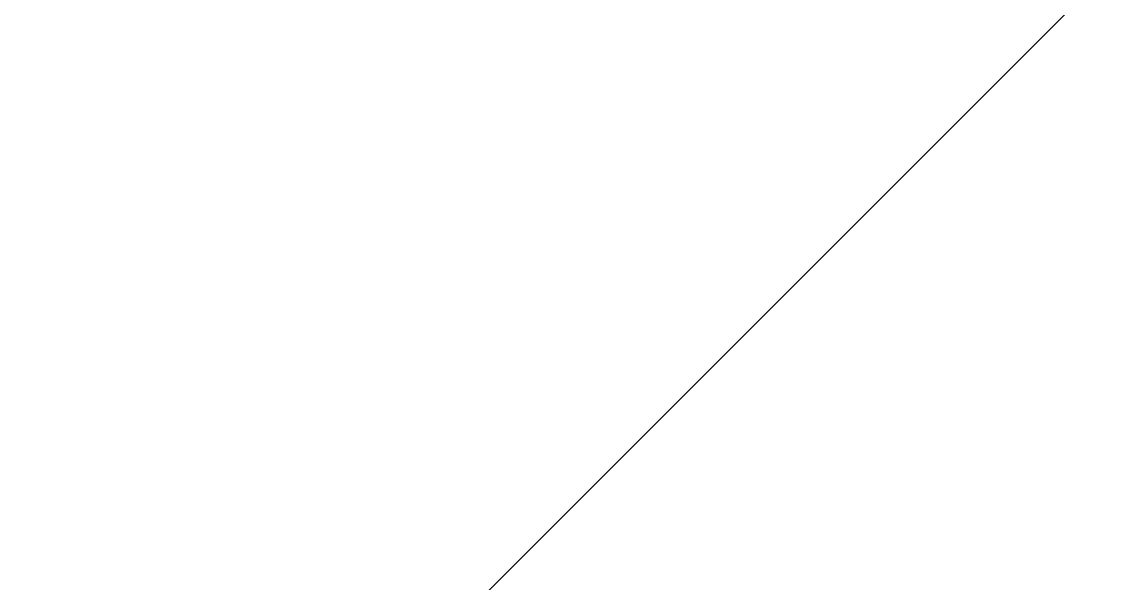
# Model space of a CAD drawing. Header units: millimetres. Extents: x -358422 to 32356, y 0 to 54379.
# Drawn here: x 11047 to 11078.54, y 4730.09 to 4746.3 of the extents above; entities that cross this region are included whole.
import ezdxf

# ---------------------------------------------------------------- set-up
doc = ezdxf.new("R2010")
doc.units = ezdxf.units.MM
doc.header["$MEASUREMENT"] = 0
doc.linetypes.add('HIDDEN', pattern=[9.525, 6.35, -3.175])
doc.layers.get('0').update_dxf_attribs({"lineweight": 25})
doc.layers.add('DIM', color=3, linetype='Continuous', lineweight=9)
doc.layers.add('H', color=2, linetype='HIDDEN', lineweight=15)

msp = doc.modelspace()

# ---------------------------------------------------------------- hatches: boundary and pattern name
at = {"layer": 'DIM'}
h = msp.add_hatch(dxfattribs=at)
h.set_pattern_fill('ANSI31', color=256, scale=350, style=0)
h.set_pattern_definition([(45, (-19603.777, -2234.737), (-30.93592, 30.93592), [])])
h.paths.add_polyline_path([(10728.92, 5341.335), (10728.92, 3268.335), (10298.136, 3268.335), (10298.136, 5055.269), (9628.92, 5055.269), (9628.92, 6518.335), (13568.92, 6518.335), (13568.92, 5055.269), (12899.705, 5055.269), (12899.705, 3268.335), (12468.92, 3268.335), (12468.92, 5341.335)])
edge = h.paths.add_edge_path(flags=16)
edge.add_line((12468.92, 3291.335), (12468.92, 3268.335))
edge.add_line((10728.92, 3291.335), (10728.92, 3268.335))
at = {"layer": 'H', "ltscale": 4}
h = msp.add_hatch(dxfattribs=at)
h.set_pattern_fill('ANSI31', color=256, scale=500, style=0)
h.set_pattern_definition([(45, (4878.89, 20733.76), (-44.19417, 44.19417), [])])
h.paths.add_polyline_path([(13618.92, 6518.335), (13568.92, 6518.335)], flags=16)
h.paths.add_polyline_path([(13618.92, 6518.335), (13568.92, 6518.335)], flags=0)
h.paths.add_polyline_path([(13618.92, 6518.335), (13568.92, 6518.335)], flags=0)
h.paths.add_polyline_path([(13618.92, 6518.335), (13568.92, 6518.335)], flags=0)
h.paths.add_polyline_path([(13618.92, 6518.335), (13568.92, 6518.335)], flags=0)
h.paths.add_polyline_path([(13618.92, 6518.335), (13568.92, 6518.335)], flags=0)
h.paths.add_polyline_path([(13618.92, 6518.335), (13568.92, 6518.335)], flags=0)
h.paths.add_polyline_path([(13618.92, 6518.335), (13568.92, 6518.335)], flags=0)
edge = h.paths.add_edge_path()
edge.add_line((9628.92, 3268.335), (9628.92, 6518.335))
edge.add_line((9578.92, 3218.335), (9578.92, 6518.335))
edge.add_line((9628.92, 3268.335), (13568.92, 3268.335))
edge.add_line((9578.92, 3218.335), (13618.92, 3218.335))
edge.add_line((13618.92, 6518.335), (13568.92, 6518.335))
edge.add_line((13568.92, 5268.335), (13568.92, 5278.335))
edge.add_line((13568.92, 3268.335), (13568.92, 6518.335))
edge.add_line((13618.92, 3218.335), (13618.92, 6518.335))

# ---------------------------------------------------------------- linework, layer by layer
msp.add_open_spline([(11128.92, 4744.661), (11117.469, 4735.135), (11078.09, 4706.533), (11018.091, 4706.533), (10960.155, 4706.533), (10921.846, 4733.938), (10908.92, 4744.819)], degree=3, knots=[3.16653, 3.16653, 3.16653, 3.16653, 4, 4, 4, 4.801495, 4.801495, 4.801495, 4.801495])

doc.saveas('drawing.dxf')
